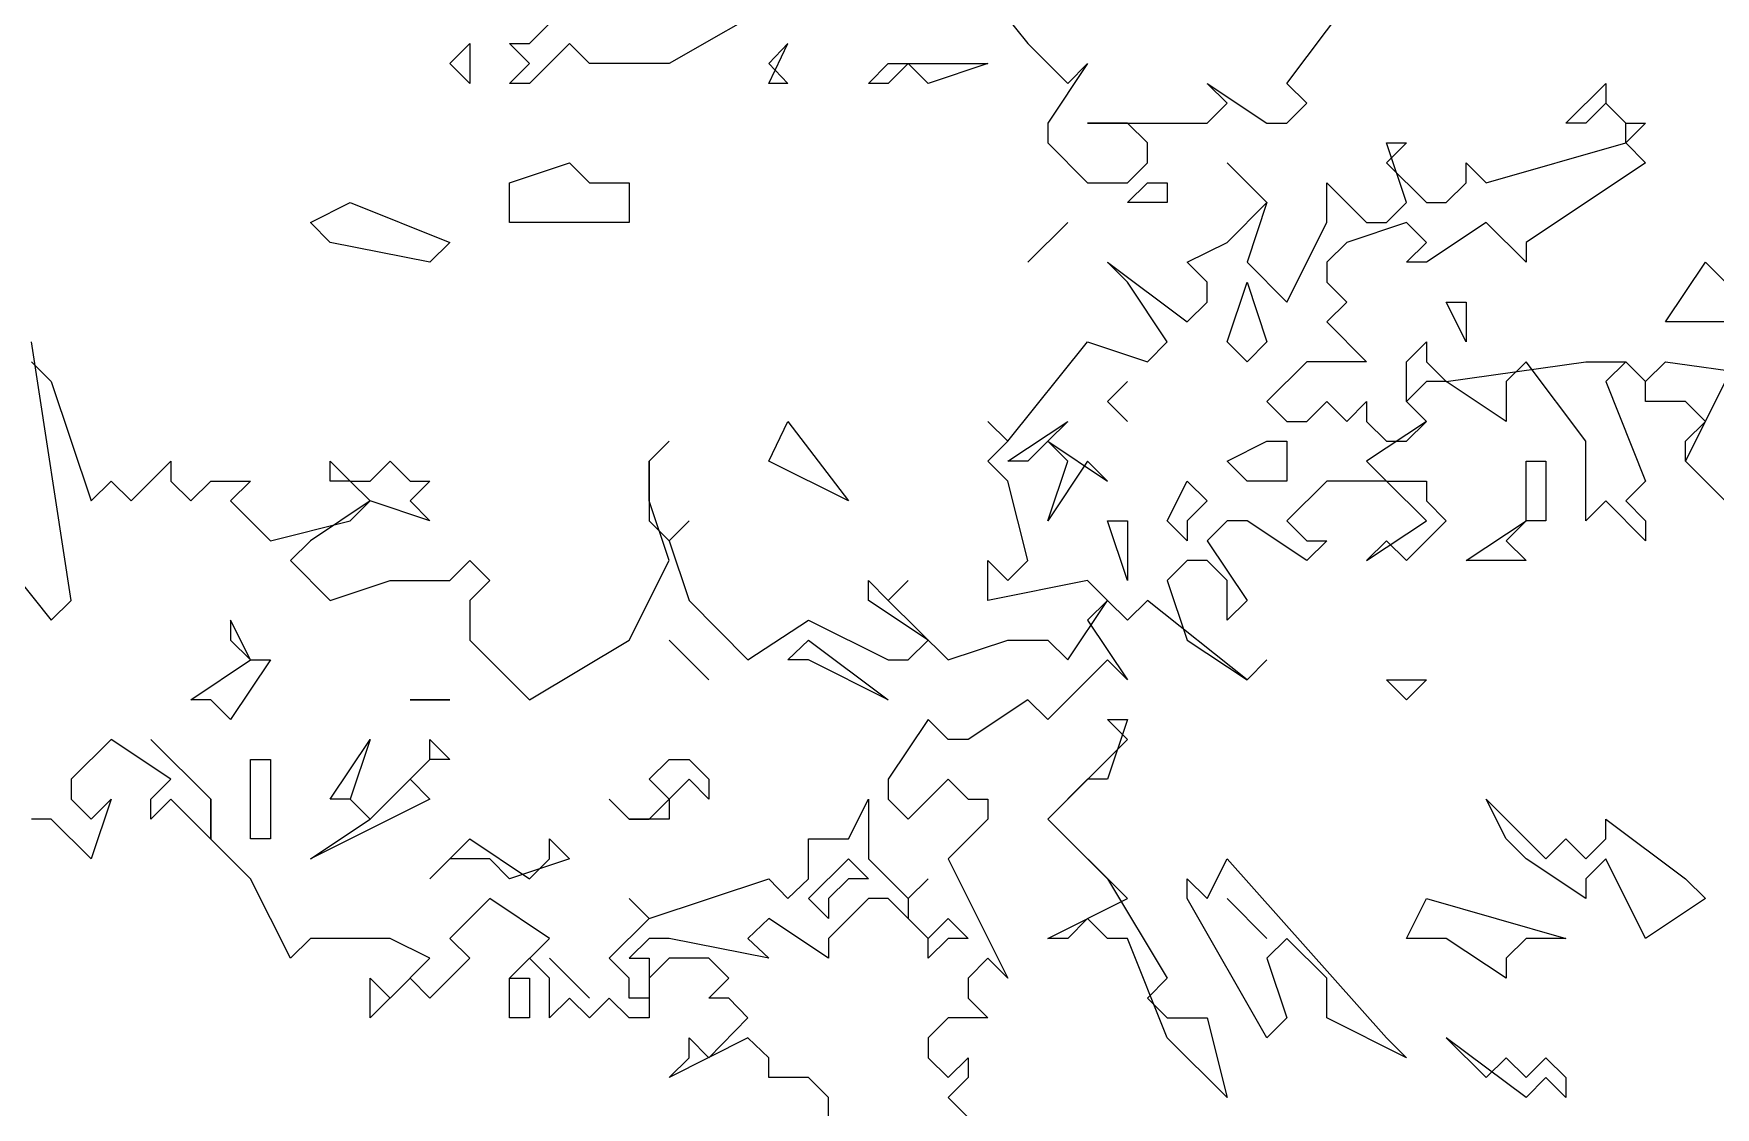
# Model space of a CAD drawing. Header units: millimetres. Extents: x 3633 to 4629, y 3430 to 3787.
# Drawn here: x 4514.412 to 4518.555, y 3712.971 to 3715.617 of the extents above; entities that cross this region are included whole.
import ezdxf

# ---------------------------------------------------------------- set-up
doc = ezdxf.new("R2010")
doc.units = ezdxf.units.MM

# ---------------------------------------------------------------- blocks, each defined once
blk = doc.blocks.new('Pine 3 Elev_133')
at = {"color": 0}
for p, q in [((1074.8, 2056.1), (1154.8, 1956.3)), ((934.8, 2016.2), (794.8, 1936.3)), ((654.8, 1956.3), (694.8, 1996.2)), ((1414.8, 1916.3), (1474.8, 1996.2)), ((574.8, 1936.3), (594.8, 1956.3)), ((594.8, 1956.3), (594.8, 1916.3)), ((654.8, 1936.3), (634.8, 1956.3)), ((634.8, 1956.3), (654.8, 1956.3)), ((694.8, 1956.3), (654.8, 1916.3)), ((714.8, 1936.3), (694.8, 1956.3)), ((894.8, 1916.3), (913.8, 1956.3)), ((913.8, 1956.3), (894.8, 1936.3)), ((1154.8, 1956.3), (1194.8, 1916.3)), ((594.8, 1916.3), (574.8, 1936.3)), ((634.8, 1916.3), (654.8, 1936.3)), ((794.8, 1936.3), (714.8, 1936.3)), ((894.8, 1936.3), (913.8, 1916.3)), ((994.8, 1916.3), (1014.8, 1936.3)), ((1034.8, 1936.3), (1014.8, 1916.3)), ((1014.8, 1936.3), (1114.8, 1936.3)), ((1054.8, 1916.3), (1034.8, 1936.3)), ((1114.8, 1936.3), (1054.8, 1916.3)), ((1214.8, 1936.3), (1174.8, 1876.4)), ((1194.8, 1916.3), (1214.8, 1936.3)), ((654.8, 1916.3), (634.8, 1916.3)), ((913.8, 1916.3), (894.8, 1916.3)), ((1014.8, 1916.3), (994.8, 1916.3)), ((1354.8, 1896.4), (1334.8, 1916.3)), ((1334.8, 1916.3), (1394.8, 1876.4)), ((1434.8, 1896.4), (1414.8, 1916.3)), ((1694.8, 1876.4), (1734.8, 1916.3)), ((1734.8, 1916.3), (1734.8, 1896.4)), ((1334.8, 1876.4), (1354.8, 1896.4)), ((1414.8, 1876.4), (1434.8, 1896.4)), ((1734.8, 1896.4), (1714.8, 1876.4)), ((1754.8, 1876.4), (1734.8, 1896.4)), ((1734.8, 1896.4), (1754.8, 1876.4)), ((1174.8, 1876.4), (1174.8, 1856.5)), ((1254.8, 1876.4), (1214.8, 1876.4)), ((1214.8, 1876.4), (1334.8, 1876.4)), ((1274.8, 1856.5), (1254.8, 1876.4)), ((1394.8, 1876.4), (1414.8, 1876.4)), ((1714.8, 1876.4), (1694.8, 1876.4)), ((1754.8, 1856.5), (1754.8, 1876.4)), ((1754.8, 1876.4), (1774.8, 1876.4)), ((1774.8, 1876.4), (1754.8, 1856.5)), ((1174.8, 1856.5), (1214.8, 1816.5)), ((1274.8, 1836.5), (1274.8, 1856.5)), ((1534.8, 1796.6), (1514.8, 1856.5)), ((1514.8, 1856.5), (1534.8, 1856.5)), ((1534.8, 1856.5), (1514.8, 1836.5)), ((1614.8, 1816.5), (1754.8, 1856.5)), ((1754.8, 1856.5), (1774.8, 1836.5)), ((634.8, 1816.5), (694.8, 1836.5)), ((694.8, 1836.5), (714.8, 1816.5)), ((1254.8, 1816.5), (1274.8, 1836.5)), ((1394.8, 1796.6), (1354.8, 1836.5)), ((1354.8, 1836.5), (1394.8, 1796.6)), ((1514.8, 1836.5), (1554.8, 1796.6)), ((1594.8, 1816.5), (1594.8, 1836.5)), ((1594.8, 1836.5), (1614.8, 1816.5)), ((1774.8, 1836.5), (1654.8, 1756.7)), ((634.8, 1776.6), (634.8, 1816.5)), ((714.8, 1816.5), (754.8, 1816.5)), ((754.8, 1816.5), (754.8, 1776.6)), ((1214.8, 1816.5), (1254.8, 1816.5)), ((1254.8, 1796.6), (1274.8, 1816.5)), ((1274.8, 1816.5), (1294.8, 1816.5)), ((1294.8, 1816.5), (1294.8, 1796.6)), ((1454.8, 1776.6), (1454.8, 1816.5)), ((1454.8, 1816.5), (1494.8, 1776.6)), ((1574.8, 1796.6), (1594.8, 1816.5)), ((434.8, 1776.6), (474.8, 1796.6)), ((474.8, 1796.6), (574.8, 1756.7)), ((1294.8, 1796.6), (1254.8, 1796.6)), ((1354.8, 1756.7), (1394.8, 1796.6)), ((1394.8, 1796.6), (1374.8, 1736.7)), ((1514.8, 1776.6), (1534.8, 1796.6)), ((1554.8, 1796.6), (1574.8, 1796.6)), ((454.8, 1756.7), (434.8, 1776.6)), ((754.8, 1776.6), (634.8, 1776.6)), ((1194.8, 1776.6), (1154.8, 1736.7)), ((1154.8, 1736.7), (1194.8, 1776.6)), ((1414.8, 1696.8), (1454.8, 1776.6)), ((1534.8, 1776.6), (1474.8, 1756.7)), ((1494.8, 1776.6), (1514.8, 1776.6)), ((1554.8, 1756.7), (1534.8, 1776.6)), ((1614.8, 1776.6), (1554.8, 1736.7)), ((1654.8, 1736.7), (1614.8, 1776.6)), ((554.8, 1736.7), (454.8, 1756.7)), ((574.8, 1756.7), (554.8, 1736.7)), ((1314.8, 1736.7), (1354.8, 1756.7)), ((1474.8, 1756.7), (1454.8, 1736.7)), ((1534.8, 1736.7), (1554.8, 1756.7)), ((1654.8, 1756.7), (1654.8, 1736.7)), ((1254.8, 1716.7), (1234.8, 1736.7)), ((1234.8, 1736.7), (1314.8, 1676.8)), ((1334.8, 1716.7), (1314.8, 1736.7)), ((1374.8, 1736.7), (1414.8, 1696.8)), ((1454.8, 1736.7), (1454.8, 1716.7)), ((1554.8, 1736.7), (1534.8, 1736.7)), ((1794.8, 1676.8), (1834.8, 1736.7)), ((1834.8, 1736.7), (1874.8, 1696.8)), ((1294.8, 1656.8), (1254.8, 1716.7)), ((1334.8, 1696.8), (1334.8, 1716.7)), ((1354.8, 1656.8), (1374.8, 1716.7)), ((1374.8, 1716.7), (1394.8, 1656.8)), ((1454.8, 1716.7), (1474.8, 1696.8)), ((1314.8, 1676.8), (1334.8, 1696.8)), ((1474.8, 1696.8), (1454.8, 1676.8)), ((1594.8, 1656.8), (1574.8, 1696.8)), ((1574.8, 1696.8), (1594.8, 1696.8)), ((1594.8, 1696.8), (1594.8, 1656.8)), ((1454.8, 1676.8), (1494.8, 1636.9)), ((1854.8, 1676.8), (1794.8, 1676.8)), ((194.8, 1397.3), (154.8, 1656.8)), ((1134.8, 1557), (1214.8, 1656.8)), ((1214.8, 1656.8), (1274.8, 1636.9)), ((1274.8, 1636.9), (1294.8, 1656.8)), ((1374.8, 1636.9), (1354.8, 1656.8)), ((1394.8, 1656.8), (1374.8, 1636.9)), ((1534.8, 1636.9), (1554.8, 1656.8)), ((1554.8, 1656.8), (1554.8, 1636.9)), ((154.8, 1636.9), (174.8, 1616.9)), ((1434.8, 1636.9), (1394.8, 1597)), ((1494.8, 1636.9), (1434.8, 1636.9)), ((1534.8, 1597), (1534.8, 1636.9)), ((1554.8, 1636.9), (1574.8, 1616.9)), ((1574.8, 1616.9), (1714.8, 1636.9)), ((1654.8, 1636.9), (1634.8, 1616.9)), ((1714.8, 1557), (1654.8, 1636.9)), ((1714.8, 1636.9), (1754.8, 1636.9)), ((1754.8, 1636.9), (1734.8, 1616.9)), ((1774.8, 1616.9), (1754.8, 1636.9)), ((1754.8, 1636.9), (1774.8, 1616.9)), ((1774.8, 1616.9), (1794.8, 1636.9)), ((1794.8, 1636.9), (1934.8, 1616.9)), ((174.8, 1616.9), (214.8, 1497.1)), ((1234.8, 1597), (1254.8, 1616.9)), ((1254.8, 1616.9), (1234.8, 1597)), ((1554.8, 1616.9), (1534.8, 1597)), ((1574.8, 1616.9), (1554.8, 1616.9)), ((1634.8, 1577), (1574.8, 1616.9)), ((1634.8, 1616.9), (1634.8, 1577)), ((1734.8, 1616.9), (1774.8, 1517.1)), ((1774.8, 1597), (1774.8, 1616.9)), ((1854.8, 1616.9), (1814.8, 1537.1)), ((1254.8, 1577), (1234.8, 1597)), ((1234.8, 1597), (1254.8, 1577)), ((1394.8, 1597), (1414.8, 1577)), ((1434.8, 1577), (1454.8, 1597)), ((1454.8, 1597), (1474.8, 1577)), ((1474.8, 1577), (1494.8, 1597)), ((1494.8, 1597), (1494.8, 1577)), ((1534.8, 1597), (1554.8, 1577)), ((1554.8, 1577), (1534.8, 1597)), ((1814.8, 1597), (1774.8, 1597)), ((1834.8, 1577), (1814.8, 1597)), ((894.8, 1537.1), (913.8, 1577)), ((913.8, 1577), (974.8, 1497.1)), ((1134.8, 1557), (1114.8, 1577)), ((1114.8, 1577), (1134.8, 1557)), ((1134.8, 1537.1), (1194.8, 1577)), ((1194.8, 1577), (1174.8, 1557)), ((1414.8, 1577), (1434.8, 1577)), ((1554.8, 1577), (1494.8, 1537.1)), ((1494.8, 1577), (1514.8, 1557)), ((1534.8, 1557), (1554.8, 1577)), ((1814.8, 1557), (1834.8, 1577)), ((774.8, 1537.1), (794.8, 1557)), ((794.8, 1557), (774.8, 1537.1)), ((1114.8, 1537.1), (1134.8, 1557)), ((1174.8, 1557), (1154.8, 1537.1)), ((1194.8, 1537.1), (1174.8, 1557)), ((1174.8, 1557), (1234.8, 1517.1)), ((1354.8, 1537.1), (1394.8, 1557)), ((1394.8, 1557), (1414.8, 1557)), ((1414.8, 1557), (1414.8, 1517.1)), ((1514.8, 1557), (1534.8, 1557)), ((1714.8, 1477.2), (1714.8, 1557)), ((1814.8, 1537.1), (1814.8, 1557)), ((254.8, 1497.1), (294.8, 1537.1)), ((294.8, 1537.1), (294.8, 1517.1)), ((454.8, 1517.1), (454.8, 1537.1)), ((454.8, 1537.1), (474.8, 1517.1)), ((494.8, 1517.1), (514.8, 1537.1)), ((514.8, 1537.1), (534.8, 1517.1)), ((774.8, 1497.1), (774.8, 1537.1)), ((774.8, 1537.1), (774.8, 1477.2)), ((974.8, 1497.1), (894.8, 1537.1)), ((1134.8, 1517.1), (1114.8, 1537.1)), ((1154.8, 1537.1), (1134.8, 1537.1)), ((1214.8, 1537.1), (1174.8, 1477.2)), ((1174.8, 1477.2), (1194.8, 1537.1)), ((1234.8, 1517.1), (1214.8, 1537.1)), ((1374.8, 1517.1), (1354.8, 1537.1)), ((1494.8, 1537.1), (1514.8, 1517.1)), ((1654.8, 1477.2), (1654.8, 1537.1)), ((1654.8, 1537.1), (1674.8, 1537.1)), ((1674.8, 1537.1), (1674.8, 1477.2)), ((1814.8, 1537.1), (1854.8, 1497.1)), ((1854.8, 1497.1), (1814.8, 1537.1)), ((214.8, 1497.1), (234.8, 1517.1)), ((234.8, 1517.1), (254.8, 1497.1)), ((294.8, 1517.1), (314.8, 1497.1)), ((314.8, 1497.1), (334.8, 1517.1)), ((334.8, 1517.1), (374.8, 1517.1)), ((374.8, 1517.1), (354.8, 1497.1)), ((474.8, 1517.1), (454.8, 1517.1)), ((494.8, 1497.1), (474.8, 1517.1)), ((474.8, 1517.1), (494.8, 1517.1)), ((534.8, 1517.1), (554.8, 1517.1)), ((554.8, 1517.1), (534.8, 1497.1)), ((1154.8, 1437.3), (1134.8, 1517.1)), ((1294.8, 1477.2), (1314.8, 1517.1)), ((1314.8, 1517.1), (1334.8, 1497.1)), ((1394.8, 1517.1), (1374.8, 1517.1)), ((1414.8, 1517.1), (1394.8, 1517.1)), ((1454.8, 1517.1), (1414.8, 1477.2)), ((1514.8, 1517.1), (1454.8, 1517.1)), ((1514.8, 1517.1), (1554.8, 1517.1)), ((1554.8, 1477.2), (1514.8, 1517.1)), ((1554.8, 1517.1), (1554.8, 1497.1)), ((1774.8, 1517.1), (1754.8, 1497.1)), ((354.8, 1497.1), (394.8, 1457.2)), ((494.8, 1497.1), (434.8, 1457.2)), ((474.8, 1477.2), (494.8, 1497.1)), ((554.8, 1477.2), (494.8, 1497.1)), ((534.8, 1497.1), (554.8, 1477.2)), ((794.8, 1437.3), (774.8, 1497.1)), ((1334.8, 1497.1), (1314.8, 1477.2)), ((1554.8, 1497.1), (1574.8, 1477.2)), ((1734.8, 1497.1), (1714.8, 1477.2)), ((1774.8, 1457.2), (1734.8, 1497.1)), ((1754.8, 1497.1), (1774.8, 1477.2)), ((94.8, 1477.2), (174.8, 1377.4)), ((394.8, 1457.2), (474.8, 1477.2)), ((774.8, 1477.2), (794.8, 1457.2)), ((794.8, 1457.2), (814.8, 1477.2)), ((814.8, 1477.2), (794.8, 1457.2)), ((1254.8, 1417.3), (1234.8, 1477.2)), ((1234.8, 1477.2), (1254.8, 1477.2)), ((1254.8, 1477.2), (1254.8, 1417.3)), ((1314.8, 1457.2), (1294.8, 1477.2)), ((1314.8, 1477.2), (1314.8, 1457.2)), ((1354.8, 1477.2), (1334.8, 1457.2)), ((1374.8, 1477.2), (1354.8, 1477.2)), ((1434.8, 1437.3), (1374.8, 1477.2)), ((1414.8, 1477.2), (1434.8, 1457.2)), ((1494.8, 1437.3), (1554.8, 1477.2)), ((1574.8, 1477.2), (1534.8, 1437.3)), ((1594.8, 1437.3), (1654.8, 1477.2)), ((1654.8, 1477.2), (1634.8, 1457.2)), ((1674.8, 1477.2), (1654.8, 1477.2)), ((1774.8, 1477.2), (1774.8, 1457.2)), ((434.8, 1457.2), (414.8, 1437.3)), ((794.8, 1457.2), (814.8, 1397.3)), ((1334.8, 1457.2), (1374.8, 1397.3)), ((1434.8, 1457.2), (1454.8, 1457.2)), ((1454.8, 1457.2), (1434.8, 1437.3)), ((1514.8, 1457.2), (1494.8, 1437.3)), ((1534.8, 1437.3), (1514.8, 1457.2)), ((1634.8, 1457.2), (1654.8, 1437.3)), ((414.8, 1437.3), (454.8, 1397.3)), ((574.8, 1417.3), (594.8, 1437.3)), ((594.8, 1437.3), (614.8, 1417.3)), ((754.8, 1357.4), (794.8, 1437.3)), ((1114.8, 1397.3), (1114.8, 1437.3)), ((1114.8, 1437.3), (1134.8, 1417.3)), ((1134.8, 1417.3), (1154.8, 1437.3)), ((1314.8, 1437.3), (1294.8, 1417.3)), ((1334.8, 1437.3), (1314.8, 1437.3)), ((1354.8, 1417.3), (1334.8, 1437.3)), ((1654.8, 1437.3), (1594.8, 1437.3)), ((454.8, 1397.3), (514.8, 1417.3)), ((514.8, 1417.3), (574.8, 1417.3)), ((614.8, 1417.3), (594.8, 1397.3)), ((994.8, 1397.3), (994.8, 1417.3)), ((994.8, 1417.3), (1014.8, 1397.3)), ((1014.8, 1397.3), (1034.8, 1417.3)), ((1034.8, 1417.3), (1014.8, 1397.3)), ((1214.8, 1417.3), (1114.8, 1397.3)), ((1234.8, 1397.3), (1214.8, 1417.3)), ((1294.8, 1417.3), (1314.8, 1357.4)), ((1354.8, 1377.4), (1354.8, 1417.3)), ((174.8, 1377.4), (194.8, 1397.3)), ((594.8, 1397.3), (594.8, 1357.4)), ((814.8, 1397.3), (873.8, 1337.5)), ((1054.8, 1357.4), (994.8, 1397.3)), ((1014.8, 1397.3), (1074.8, 1337.5)), ((1194.8, 1337.5), (1234.8, 1397.3)), ((1234.8, 1397.3), (1214.8, 1377.4)), ((1254.8, 1377.4), (1234.8, 1397.3)), ((1274.8, 1397.3), (1254.8, 1377.4)), ((1374.8, 1317.5), (1274.8, 1397.3)), ((1374.8, 1397.3), (1354.8, 1377.4)), ((374.8, 1337.5), (354.8, 1377.4)), ((354.8, 1377.4), (354.8, 1357.4)), ((873.8, 1337.5), (934.8, 1377.4)), ((934.8, 1377.4), (1014.8, 1337.5)), ((1214.8, 1377.4), (1254.8, 1317.5)), ((354.8, 1357.4), (374.8, 1337.5)), ((594.8, 1357.4), (654.8, 1297.5)), ((654.8, 1297.5), (754.8, 1357.4)), ((794.8, 1357.4), (834.8, 1317.5)), ((834.8, 1317.5), (794.8, 1357.4)), ((913.8, 1337.5), (934.8, 1357.4)), ((934.8, 1357.4), (1014.8, 1297.5)), ((1034.8, 1337.5), (1054.8, 1357.4)), ((1074.8, 1337.5), (1134.8, 1357.4)), ((1134.8, 1357.4), (1174.8, 1357.4)), ((1174.8, 1357.4), (1194.8, 1337.5)), ((1314.8, 1357.4), (1374.8, 1317.5)), ((314.8, 1297.5), (374.8, 1337.5)), ((394.8, 1337.5), (354.8, 1277.6)), ((374.8, 1337.5), (394.8, 1337.5)), ((934.8, 1337.5), (913.8, 1337.5)), ((1014.8, 1297.5), (934.8, 1337.5)), ((1014.8, 1337.5), (1034.8, 1337.5)), ((1234.8, 1337.5), (1174.8, 1277.6)), ((1254.8, 1317.5), (1234.8, 1337.5)), ((1374.8, 1317.5), (1394.8, 1337.5)), ((1394.8, 1337.5), (1374.8, 1317.5)), ((1534.8, 1297.5), (1514.8, 1317.5)), ((1514.8, 1317.5), (1554.8, 1317.5)), ((1554.8, 1317.5), (1534.8, 1297.5)), ((334.8, 1297.5), (314.8, 1297.5)), ((354.8, 1277.6), (334.8, 1297.5)), ((574.8, 1297.5), (534.8, 1297.5)), ((534.8, 1297.5), (574.8, 1297.5)), ((1154.8, 1297.5), (1094.8, 1257.6)), ((1174.8, 1277.6), (1154.8, 1297.5)), ((1054.8, 1277.6), (1014.8, 1217.7)), ((1074.8, 1257.6), (1054.8, 1277.6)), ((1254.8, 1257.6), (1234.8, 1277.6)), ((1234.8, 1277.6), (1254.8, 1277.6)), ((1254.8, 1277.6), (1234.8, 1217.7)), ((234.8, 1257.6), (194.8, 1217.7)), ((294.8, 1217.7), (234.8, 1257.6)), ((334.8, 1197.7), (274.8, 1257.6)), ((274.8, 1257.6), (334.8, 1197.7)), ((454.8, 1197.7), (494.8, 1257.6)), ((494.8, 1257.6), (474.8, 1197.7)), ((554.8, 1237.6), (554.8, 1257.6)), ((554.8, 1257.6), (574.8, 1237.6)), ((1094.8, 1257.6), (1074.8, 1257.6)), ((1174.8, 1177.8), (1254.8, 1257.6)), ((374.8, 1237.6), (394.8, 1237.6)), ((374.8, 1157.8), (374.8, 1237.6)), ((394.8, 1237.6), (394.8, 1157.8)), ((494.8, 1177.8), (554.8, 1237.6)), ((554.8, 1237.6), (534.8, 1217.7)), ((574.8, 1237.6), (554.8, 1237.6)), ((774.8, 1217.7), (794.8, 1237.6)), ((794.8, 1237.6), (814.8, 1237.6)), ((814.8, 1237.6), (834.8, 1217.7)), ((194.8, 1217.7), (194.8, 1197.7)), ((274.8, 1197.7), (294.8, 1217.7)), ((534.8, 1217.7), (554.8, 1197.7)), ((794.8, 1197.7), (774.8, 1217.7)), ((814.8, 1217.7), (794.8, 1197.7)), ((834.8, 1197.7), (814.8, 1217.7)), ((834.8, 1217.7), (834.8, 1197.7)), ((1014.8, 1217.7), (1014.8, 1197.7)), ((1034.8, 1177.8), (1074.8, 1217.7)), ((1074.8, 1217.7), (1094.8, 1197.7)), ((1214.8, 1217.7), (1174.8, 1177.8)), ((1234.8, 1217.7), (1214.8, 1217.7)), ((194.8, 1197.7), (214.8, 1177.8)), ((214.8, 1177.8), (234.8, 1197.7)), ((234.8, 1197.7), (214.8, 1137.8)), ((294.8, 1197.7), (274.8, 1177.8)), ((274.8, 1177.8), (274.8, 1197.7)), ((374.8, 1117.9), (294.8, 1197.7)), ((334.8, 1157.8), (334.8, 1197.7)), ((334.8, 1197.7), (334.8, 1157.8)), ((554.8, 1197.7), (434.8, 1137.8)), ((474.8, 1197.7), (454.8, 1197.7)), ((494.8, 1177.8), (474.8, 1197.7)), ((474.8, 1197.7), (494.8, 1177.8)), ((754.8, 1177.8), (734.8, 1197.7)), ((734.8, 1197.7), (754.8, 1177.8)), ((774.8, 1177.8), (794.8, 1197.7)), ((794.8, 1197.7), (794.8, 1177.8)), ((974.8, 1157.8), (994.8, 1197.7)), ((994.8, 1197.7), (994.8, 1137.8)), ((1014.8, 1197.7), (1034.8, 1177.8)), ((1094.8, 1197.7), (1114.8, 1197.7)), ((1114.8, 1197.7), (1114.8, 1177.8)), ((1634.8, 1157.8), (1614.8, 1197.7)), ((1614.8, 1197.7), (1674.8, 1137.8)), ((174.8, 1177.8), (154.8, 1177.8)), ((214.8, 1137.8), (174.8, 1177.8)), ((434.8, 1137.8), (494.8, 1177.8)), ((794.8, 1177.8), (754.8, 1177.8)), ((754.8, 1177.8), (774.8, 1177.8)), ((1114.8, 1177.8), (1074.8, 1137.8)), ((1174.8, 1177.8), (1234.8, 1117.9)), ((1254.8, 1097.9), (1174.8, 1177.8)), ((1734.8, 1157.8), (1734.8, 1177.8)), ((1734.8, 1177.8), (1814.8, 1117.9)), ((394.8, 1157.8), (374.8, 1157.8)), ((554.8, 1117.9), (594.8, 1157.8)), ((594.8, 1157.8), (654.8, 1117.9)), ((674.8, 1137.8), (674.8, 1157.8)), ((674.8, 1157.8), (694.8, 1137.8)), ((934.8, 1117.9), (934.8, 1157.8)), ((934.8, 1157.8), (974.8, 1157.8)), ((1654.8, 1137.8), (1634.8, 1157.8)), ((1674.8, 1137.8), (1694.8, 1157.8)), ((1694.8, 1157.8), (1714.8, 1137.8)), ((1714.8, 1137.8), (1734.8, 1157.8)), ((574.8, 1137.8), (554.8, 1117.9)), ((614.8, 1137.8), (574.8, 1137.8)), ((634.8, 1117.9), (614.8, 1137.8)), ((694.8, 1137.8), (634.8, 1117.9)), ((654.8, 1117.9), (674.8, 1137.8)), ((934.8, 1097.9), (974.8, 1137.8)), ((974.8, 1137.8), (994.8, 1117.9)), ((994.8, 1137.8), (1034.8, 1097.9)), ((1074.8, 1137.8), (1134.8, 1018.1)), ((1334.8, 1097.9), (1354.8, 1137.8)), ((1354.8, 1137.8), (1514.8, 958.2)), ((1714.8, 1097.9), (1654.8, 1137.8)), ((1734.8, 1137.8), (1714.8, 1117.9)), ((1774.8, 1058), (1734.8, 1137.8)), ((414.8, 1038), (374.8, 1117.9)), ((774.8, 1077.9), (894.8, 1117.9)), ((894.8, 1117.9), (913.8, 1097.9)), ((913.8, 1097.9), (934.8, 1117.9)), ((974.8, 1117.9), (954.8, 1097.9)), ((994.8, 1117.9), (974.8, 1117.9)), ((1034.8, 1097.9), (1054.8, 1117.9)), ((1054.8, 1117.9), (1034.8, 1097.9)), ((1234.8, 1117.9), (1294.8, 1018.1)), ((1314.8, 1097.9), (1314.8, 1117.9)), ((1314.8, 1117.9), (1334.8, 1097.9)), ((1714.8, 1117.9), (1714.8, 1097.9)), ((1814.8, 1117.9), (1834.8, 1097.9)), ((614.8, 1097.9), (574.8, 1058)), ((674.8, 1058), (614.8, 1097.9)), ((774.8, 1077.9), (754.8, 1097.9)), ((754.8, 1097.9), (774.8, 1077.9)), ((954.8, 1077.9), (934.8, 1097.9)), ((954.8, 1097.9), (954.8, 1077.9)), ((994.8, 1097.9), (974.8, 1077.9)), ((1014.8, 1097.9), (994.8, 1097.9)), ((1054.8, 1058), (1014.8, 1097.9)), ((1034.8, 1097.9), (1034.8, 1077.9)), ((1174.8, 1058), (1254.8, 1097.9)), ((1394.8, 958.2), (1314.8, 1097.9)), ((1354.8, 1097.9), (1394.8, 1058)), ((1394.8, 1058), (1354.8, 1097.9)), ((1534.8, 1058), (1554.8, 1097.9)), ((1554.8, 1097.9), (1694.8, 1058)), ((1834.8, 1097.9), (1774.8, 1058)), ((734.8, 1038), (774.8, 1077.9)), ((894.8, 1077.9), (873.8, 1058)), ((954.8, 1038), (894.8, 1077.9)), ((974.8, 1077.9), (954.8, 1058)), ((1034.8, 1077.9), (1054.8, 1058)), ((1054.8, 1058), (1074.8, 1077.9)), ((1074.8, 1077.9), (1094.8, 1058)), ((1214.8, 1077.9), (1194.8, 1058)), ((1234.8, 1058), (1214.8, 1077.9)), ((434.8, 1058), (414.8, 1038)), ((514.8, 1058), (434.8, 1058)), ((554.8, 1038), (514.8, 1058)), ((574.8, 1058), (594.8, 1038)), ((634.8, 1018.1), (674.8, 1058)), ((774.8, 1058), (754.8, 1038)), ((794.8, 1058), (774.8, 1058)), ((894.8, 1038), (794.8, 1058)), ((873.8, 1058), (894.8, 1038)), ((954.8, 1058), (954.8, 1038)), ((1074.8, 1058), (1054.8, 1038)), ((1054.8, 1038), (1054.8, 1058)), ((1094.8, 1058), (1074.8, 1058)), ((1194.8, 1058), (1174.8, 1058)), ((1254.8, 1058), (1234.8, 1058)), ((1294.8, 958.2), (1254.8, 1058)), ((1414.8, 1058), (1394.8, 1038)), ((1454.8, 1018.1), (1414.8, 1058)), ((1574.8, 1058), (1534.8, 1058)), ((1634.8, 1018.1), (1574.8, 1058)), ((1654.8, 1058), (1634.8, 1038)), ((1694.8, 1058), (1654.8, 1058)), ((514.8, 998.1), (554.8, 1038)), ((594.8, 1038), (554.8, 998.1)), ((654.8, 1038), (634.8, 1018.1)), ((674.8, 1018.1), (654.8, 1038)), ((674.8, 1038), (714.8, 998.1)), ((714.8, 998.1), (674.8, 1038)), ((754.8, 1018.1), (734.8, 1038)), ((754.8, 1038), (774.8, 1038)), ((794.8, 1038), (774.8, 1018.1)), ((774.8, 1038), (774.8, 998.1)), ((834.8, 1038), (794.8, 1038)), ((854.8, 1018.1), (834.8, 1038)), ((1114.8, 1038), (1094.8, 1018.1)), ((1134.8, 1018.1), (1114.8, 1038)), ((1394.8, 1038), (1414.8, 978.1)), ((1634.8, 1038), (1634.8, 1018.1)), ((534.8, 1018.1), (494.8, 978.1)), ((494.8, 978.1), (494.8, 1018.1)), ((494.8, 1018.1), (514.8, 998.1)), ((554.8, 998.1), (534.8, 1018.1)), ((634.8, 1018.1), (654.8, 1018.1)), ((634.8, 978.1), (634.8, 1018.1)), ((654.8, 1018.1), (654.8, 978.1)), ((674.8, 978.1), (674.8, 1018.1)), ((754.8, 998.1), (754.8, 1018.1)), ((774.8, 1018.1), (774.8, 978.1)), ((834.8, 998.1), (854.8, 1018.1)), ((1094.8, 1018.1), (1094.8, 998.1)), ((1294.8, 1018.1), (1274.8, 998.1)), ((1454.8, 978.1), (1454.8, 1018.1)), ((694.8, 998.1), (674.8, 978.1)), ((714.8, 978.1), (694.8, 998.1)), ((734.8, 998.1), (714.8, 978.1)), ((754.8, 978.1), (734.8, 998.1)), ((774.8, 998.1), (754.8, 998.1)), ((854.8, 998.1), (834.8, 998.1)), ((873.8, 978.1), (854.8, 998.1)), ((1094.8, 998.1), (1114.8, 978.1)), ((1274.8, 998.1), (1294.8, 978.1)), ((654.8, 978.1), (634.8, 978.1)), ((774.8, 978.1), (754.8, 978.1)), ((834.8, 938.2), (873.8, 978.1)), ((1074.8, 978.1), (1054.8, 958.2)), ((1114.8, 978.1), (1074.8, 978.1)), ((1294.8, 978.1), (1334.8, 978.1)), ((1334.8, 978.1), (1354.8, 898.3)), ((1414.8, 978.1), (1394.8, 958.2)), ((1534.8, 938.2), (1454.8, 978.1)), ((873.8, 958.2), (794.8, 918.3)), ((814.8, 938.2), (814.8, 958.2)), ((814.8, 958.2), (834.8, 938.2)), ((894.8, 938.2), (873.8, 958.2)), ((1054.8, 958.2), (1054.8, 938.2)), ((1354.8, 898.3), (1294.8, 958.2)), ((1514.8, 958.2), (1534.8, 938.2)), ((1654.8, 898.3), (1574.8, 958.2)), ((1574.8, 958.2), (1614.8, 918.3)), ((794.8, 918.3), (814.8, 938.2)), ((894.8, 918.3), (894.8, 938.2)), ((1054.8, 938.2), (1074.8, 918.3)), ((1074.8, 918.3), (1094.8, 938.2)), ((1094.8, 938.2), (1094.8, 918.3)), ((1614.8, 918.3), (1634.8, 938.2)), ((1634.8, 938.2), (1654.8, 918.3)), ((1654.8, 918.3), (1674.8, 938.2)), ((1674.8, 938.2), (1694.8, 918.3)), ((934.8, 918.3), (894.8, 918.3)), ((954.8, 898.3), (934.8, 918.3)), ((1094.8, 918.3), (1074.8, 898.3)), ((1674.8, 918.3), (1654.8, 898.3)), ((1694.8, 898.3), (1674.8, 918.3)), ((1694.8, 918.3), (1694.8, 898.3)), ((954.8, 878.3), (954.8, 898.3)), ((1074.8, 898.3), (1094.8, 878.3))]:
    blk.add_line(p, q, dxfattribs=at)

msp = doc.modelspace()

# ---------------------------------------------------------------- block references
at = {"color": 0, "xscale": 0.002454764377558604, "yscale": 0.002454764377558604, "zscale": 0.002454764377558604}
msp.add_blockref('Pine 3 Elev_133', (4514.0268, 3710.7902), dxfattribs=at)

doc.saveas('drawing.dxf')
